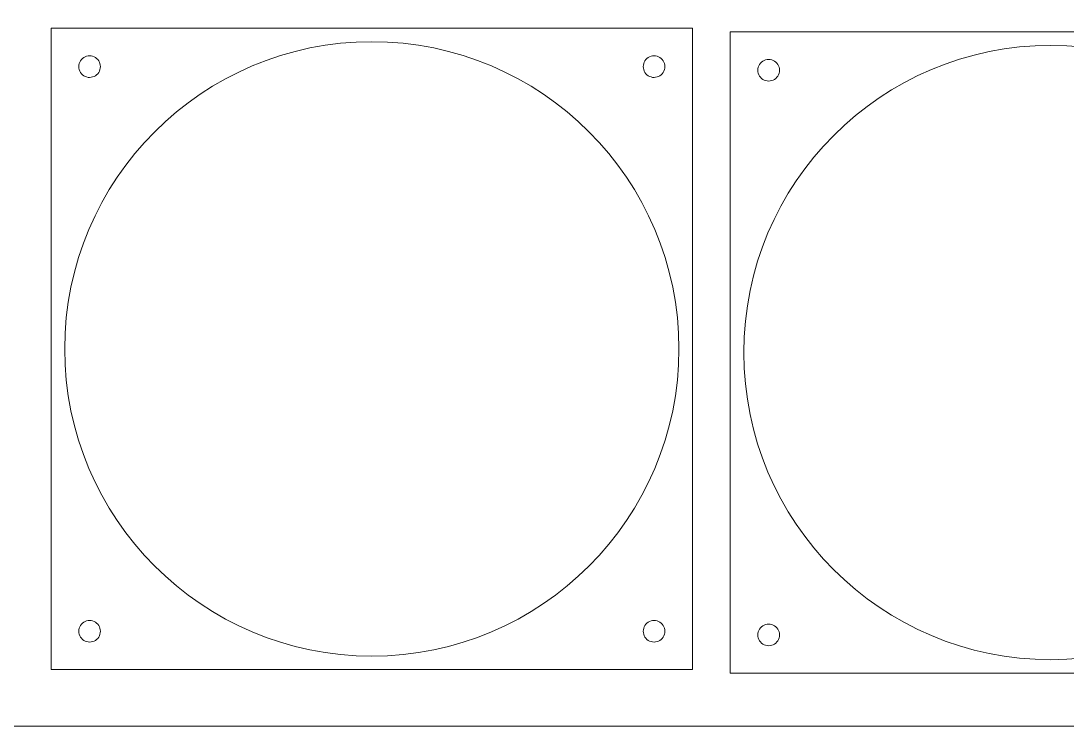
# Model space of a CAD drawing. Header units: millimetres. Extents: x -277 to 488, y -615 to 318.
# Drawn here: x -53.7 to 177.9, y -615 to -458.9 of the extents above; entities that cross this region are included whole.
import ezdxf

# ---------------------------------------------------------------- set-up
doc = ezdxf.new("R2010")
doc.units = ezdxf.units.MM
doc.header["$MEASUREMENT"] = 0
doc.layers.add('Layer 1', color=7, linetype='Continuous')

# ---------------------------------------------------------------- blocks, each defined once
blk = doc.blocks.new('block 394')
at = {"layer": 'Layer 1', "lineweight": 0}
blk.add_lwpolyline([(245.36, -461.32), (245.36, -603.32), (103.36, -603.32), (103.36, -461.32), (245.36, -461.32)], dxfattribs=at)
blk = doc.blocks.new('block 395')
at = {"layer": 'Layer 1', "lineweight": 0}
blk.add_open_spline([(242.36, -532.32), (242.36, -569.88), (211.91, -600.32), (174.36, -600.32), (136.8, -600.32), (106.36, -569.88), (106.36, -532.32), (106.36, -494.77), (136.8, -464.32), (174.36, -464.32), (211.91, -464.32), (242.36, -494.77), (242.36, -532.32)], degree=3, knots=[0, 0, 0, 0, 1, 1, 1, 2, 2, 2, 3, 3, 3, 4, 4, 4, 4], dxfattribs=at)
blk = doc.blocks.new('block 396')
at = {"layer": 'Layer 1', "lineweight": 0}
blk.add_open_spline([(114.26, -594.82), (114.26, -595.28), (114.12, -595.73), (113.87, -596.12), (113.63, -596.51), (113.27, -596.82), (112.85, -597.01), (112.43, -597.2), (111.97, -597.26), (111.51, -597.2), (111.06, -597.13), (110.63, -596.94), (110.28, -596.64), (109.94, -596.34), (109.68, -595.94), (109.55, -595.5), (109.42, -595.06), (109.42, -594.59), (109.55, -594.15), (109.68, -593.71), (109.94, -593.31), (110.28, -593.01), (110.63, -592.71), (111.06, -592.51), (111.51, -592.45), (111.97, -592.38), (112.43, -592.45), (112.85, -592.64), (113.27, -592.83), (113.63, -593.14), (113.87, -593.53), (114.12, -593.91), (114.26, -594.36), (114.26, -594.82)], degree=3, knots=[0, 0, 0, 0, 1, 1, 1, 2, 2, 2, 3, 3, 3, 4, 4, 4, 5, 5, 5, 6, 6, 6, 7, 7, 7, 8, 8, 8, 9, 9, 9, 10, 10, 10, 11, 11, 11, 11], dxfattribs=at)
blk = doc.blocks.new('block 397')
at = {"layer": 'Layer 1', "lineweight": 0}
blk.add_open_spline([(114.26, -469.82), (114.26, -470.28), (114.12, -470.73), (113.87, -471.12), (113.63, -471.51), (113.27, -471.82), (112.85, -472.01), (112.43, -472.2), (111.97, -472.26), (111.51, -472.2), (111.06, -472.13), (110.63, -471.94), (110.28, -471.64), (109.94, -471.34), (109.68, -470.94), (109.55, -470.5), (109.42, -470.06), (109.42, -469.59), (109.55, -469.15), (109.68, -468.71), (109.94, -468.31), (110.28, -468.01), (110.63, -467.71), (111.06, -467.51), (111.51, -467.45), (111.97, -467.38), (112.43, -467.45), (112.85, -467.64), (113.27, -467.83), (113.63, -468.14), (113.87, -468.53), (114.12, -468.91), (114.26, -469.36), (114.26, -469.82)], degree=3, knots=[0, 0, 0, 0, 1, 1, 1, 2, 2, 2, 3, 3, 3, 4, 4, 4, 5, 5, 5, 6, 6, 6, 7, 7, 7, 8, 8, 8, 9, 9, 9, 10, 10, 10, 11, 11, 11, 11], dxfattribs=at)
blk = doc.blocks.new('block 400')
at = {"layer": 'Layer 1', "lineweight": 0}
blk.add_lwpolyline([(94.99, -460.52), (94.99, -602.52), (-47.01, -602.52), (-47.01, -460.52), (94.99, -460.52)], dxfattribs=at)
blk = doc.blocks.new('block 401')
at = {"layer": 'Layer 1', "lineweight": 0}
blk.add_open_spline([(91.99, -531.52), (91.99, -569.07), (61.54, -599.52), (23.99, -599.52), (-13.57, -599.52), (-44.01, -569.07), (-44.01, -531.52), (-44.01, -493.96), (-13.57, -463.52), (23.99, -463.52), (61.54, -463.52), (91.99, -493.96), (91.99, -531.52)], degree=3, knots=[0, 0, 0, 0, 1, 1, 1, 2, 2, 2, 3, 3, 3, 4, 4, 4, 4], dxfattribs=at)
blk = doc.blocks.new('block 402')
at = {"layer": 'Layer 1', "lineweight": 0}
blk.add_open_spline([(-36.11, -594.02), (-36.11, -594.48), (-36.24, -594.93), (-36.49, -595.32), (-36.74, -595.71), (-37.1, -596.01), (-37.51, -596.2), (-37.93, -596.39), (-38.4, -596.46), (-38.85, -596.4), (-39.31, -596.33), (-39.74, -596.14), (-40.08, -595.83), (-40.43, -595.53), (-40.68, -595.14), (-40.81, -594.7), (-40.94, -594.25), (-40.94, -593.78), (-40.81, -593.34), (-40.68, -592.9), (-40.43, -592.51), (-40.08, -592.21), (-39.74, -591.9), (-39.31, -591.71), (-38.85, -591.64), (-38.4, -591.58), (-37.93, -591.65), (-37.51, -591.84), (-37.1, -592.03), (-36.74, -592.33), (-36.49, -592.72), (-36.24, -593.11), (-36.11, -593.56), (-36.11, -594.02)], degree=3, knots=[0, 0, 0, 0, 1, 1, 1, 2, 2, 2, 3, 3, 3, 4, 4, 4, 5, 5, 5, 6, 6, 6, 7, 7, 7, 8, 8, 8, 9, 9, 9, 10, 10, 10, 11, 11, 11, 11], dxfattribs=at)
blk = doc.blocks.new('block 403')
at = {"layer": 'Layer 1', "lineweight": 0}
blk.add_open_spline([(-36.11, -469.02), (-36.11, -469.48), (-36.24, -469.93), (-36.49, -470.32), (-36.74, -470.7), (-37.1, -471.01), (-37.51, -471.2), (-37.93, -471.39), (-38.4, -471.46), (-38.85, -471.4), (-39.31, -471.33), (-39.74, -471.13), (-40.08, -470.83), (-40.43, -470.53), (-40.68, -470.14), (-40.81, -469.7), (-40.94, -469.25), (-40.94, -468.78), (-40.81, -468.34), (-40.68, -467.9), (-40.43, -467.51), (-40.08, -467.21), (-39.74, -466.9), (-39.31, -466.71), (-38.85, -466.64), (-38.4, -466.58), (-37.93, -466.65), (-37.51, -466.84), (-37.1, -467.03), (-36.74, -467.33), (-36.49, -467.72), (-36.24, -468.11), (-36.11, -468.56), (-36.11, -469.02)], degree=3, knots=[0, 0, 0, 0, 1, 1, 1, 2, 2, 2, 3, 3, 3, 4, 4, 4, 5, 5, 5, 6, 6, 6, 7, 7, 7, 8, 8, 8, 9, 9, 9, 10, 10, 10, 11, 11, 11, 11], dxfattribs=at)
blk = doc.blocks.new('block 404')
at = {"layer": 'Layer 1', "lineweight": 0}
blk.add_open_spline([(88.89, -594.02), (88.89, -594.48), (88.76, -594.93), (88.51, -595.32), (88.26, -595.71), (87.9, -596.01), (87.49, -596.2), (87.07, -596.39), (86.6, -596.46), (86.15, -596.4), (85.69, -596.33), (85.26, -596.14), (84.92, -595.83), (84.57, -595.53), (84.32, -595.14), (84.19, -594.7), (84.06, -594.25), (84.06, -593.78), (84.19, -593.34), (84.32, -592.9), (84.57, -592.51), (84.92, -592.21), (85.26, -591.9), (85.69, -591.71), (86.15, -591.64), (86.6, -591.58), (87.07, -591.65), (87.49, -591.84), (87.9, -592.03), (88.26, -592.33), (88.51, -592.72), (88.76, -593.11), (88.89, -593.56), (88.89, -594.02)], degree=3, knots=[0, 0, 0, 0, 1, 1, 1, 2, 2, 2, 3, 3, 3, 4, 4, 4, 5, 5, 5, 6, 6, 6, 7, 7, 7, 8, 8, 8, 9, 9, 9, 10, 10, 10, 11, 11, 11, 11], dxfattribs=at)
blk = doc.blocks.new('block 405')
at = {"layer": 'Layer 1', "lineweight": 0}
blk.add_open_spline([(88.89, -469.02), (88.89, -469.48), (88.76, -469.93), (88.51, -470.32), (88.26, -470.7), (87.9, -471.01), (87.49, -471.2), (87.07, -471.39), (86.6, -471.46), (86.15, -471.4), (85.69, -471.33), (85.26, -471.13), (84.92, -470.83), (84.57, -470.53), (84.32, -470.14), (84.19, -469.7), (84.06, -469.25), (84.06, -468.78), (84.19, -468.34), (84.32, -467.9), (84.57, -467.51), (84.92, -467.21), (85.26, -466.9), (85.69, -466.71), (86.15, -466.64), (86.6, -466.58), (87.07, -466.65), (87.49, -466.84), (87.9, -467.03), (88.26, -467.33), (88.51, -467.72), (88.76, -468.11), (88.89, -468.56), (88.89, -469.02)], degree=3, knots=[0, 0, 0, 0, 1, 1, 1, 2, 2, 2, 3, 3, 3, 4, 4, 4, 5, 5, 5, 6, 6, 6, 7, 7, 7, 8, 8, 8, 9, 9, 9, 10, 10, 10, 11, 11, 11, 11], dxfattribs=at)

msp = doc.modelspace()

# ---------------------------------------------------------------- linework, layer by layer
at = {"layer": 'Layer 1', "lineweight": 0}
msp.add_lwpolyline([(487.65, -615.01), (-212.35, -615.01), (-212.35, 264.99), (487.65, 264.99), (487.65, -615.01)], dxfattribs=at)

# ---------------------------------------------------------------- block references
at = {"layer": 'Layer 1'}
for name in ['block 400', 'block 394', 'block 401', 'block 395', 'block 403', 'block 405', 'block 397', 'block 402', 'block 404', 'block 396']:
    msp.add_blockref(name, (0, 0), dxfattribs=at)

doc.saveas('drawing.dxf')
